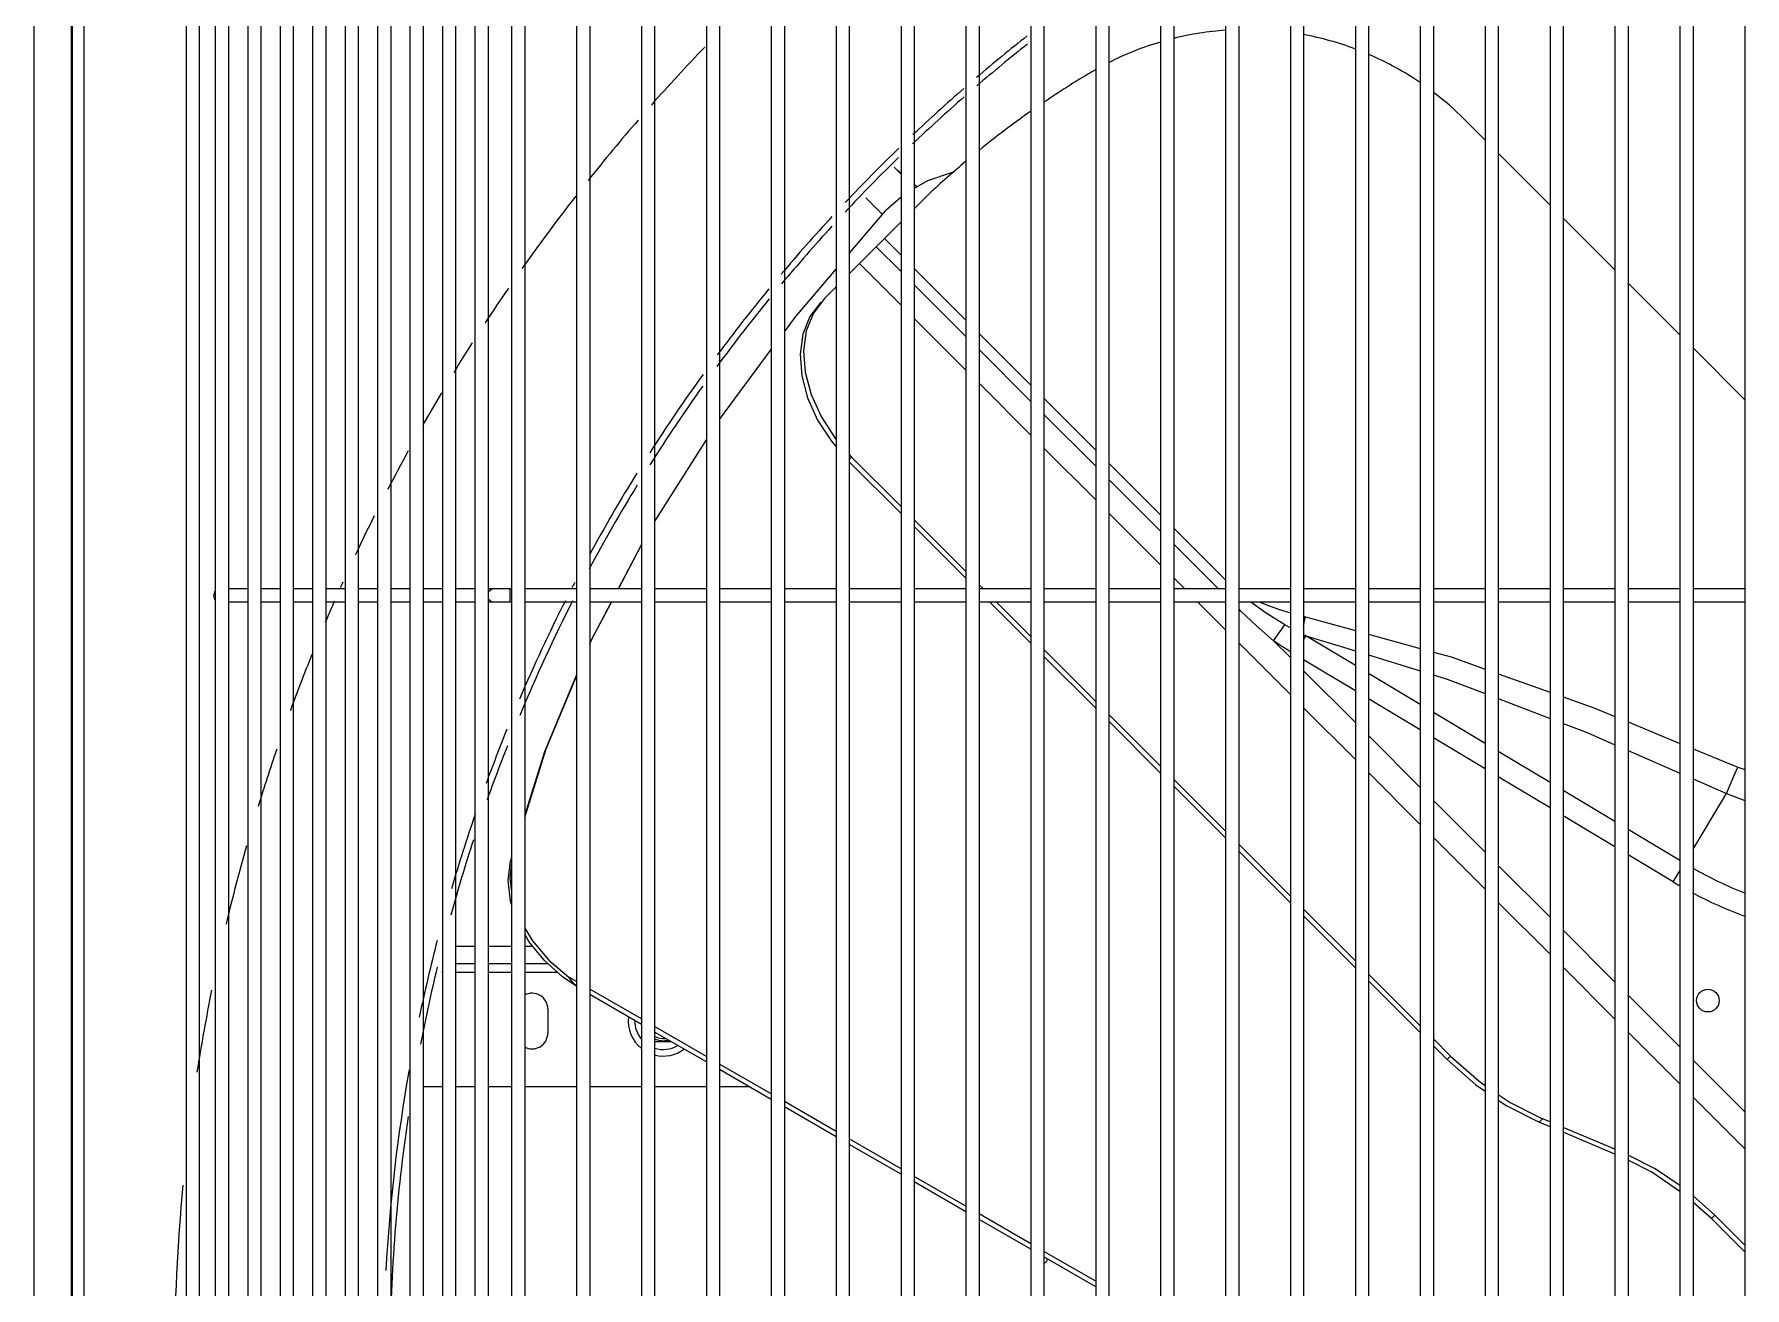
# Model space of a CAD drawing. Header units: metres. Extents: x -367 to 374, y -238 to 224.
# Drawn here: x 238.7818 to 239.1724, y 217.6601 to 217.9463 of the extents above; entities that cross this region are included whole.
import ezdxf
from ezdxf.enums import TextEntityAlignment as Align

# ---------------------------------------------------------------- set-up
doc = ezdxf.new("R2010")
doc.units = ezdxf.units.M
for name, color, linetype in [('ELE-ALIMENTADORES', 160, 'Continuous'), ('LA_BAU_BASES GERAIS_R00$0$ARQ-XREF-ATT', 8, 'Continuous'), ('LA_BAU_BASES GERAIS_R00$0$BASE', 253, 'Continuous'), ('LA_BAU_BASES GERAIS_R00$0$dutos', 31, 'Continuous')]:
    doc.layers.add(name, color=color, linetype=linetype)
doc.styles.add('LA_BAU_BASES GERAIS_R00$0$R60-125-RS', font='romans.shx', dxfattribs={"height": 0.19})
doc.styles.add('LA_BAU_BASES GERAIS_R00$0$R80-100-RS', font='romans.shx', dxfattribs={"height": 0.203})

# ---------------------------------------------------------------- blocks, each defined once
blk = doc.blocks.new('LA_BAU_BASES GERAIS_R00$0$A$C5BA41825')
at = {"layer": 'LA_BAU_BASES GERAIS_R00$0$dutos', "color": 251}
for p, q in [((-27.96822817459252, 38.10962436454304), (-27.96822817459252, 40.29452436454301)), ((-27.95944999999907, 38.10962436454304), (-27.95944999999907, 40.29452436454301)), ((-27.95689999999907, 40.29707436454305), (-27.95689999999907, 38.107074364543)), ((-27.85921130550925, 40.12119266126558), (-27.85921130550925, 39.27525855573538)), ((-27.85621130550925, 40.12119266126558), (-27.85621130550925, 39.27525855573538)), ((-27.84439130550925, 40.12119266126558), (-27.84439130550925, 39.27525855573538)), ((-27.84139130550925, 40.12119266126558), (-27.84139130550925, 39.27525855573538)), ((-27.82957130550925, 40.12119266126558), (-27.82957130550925, 39.27525855573538)), ((-27.82657130550925, 40.12119266126558), (-27.82657130550925, 39.27525855573538)), ((-27.81475130550925, 40.12119266126558), (-27.81475130550925, 39.27525855573538)), ((-27.81175130550925, 40.12119266126558), (-27.81175130550925, 39.27525855573538)), ((-27.79993130550925, 40.12119266126558), (-27.79993130550925, 39.27525855573538)), ((-27.79693130550925, 40.12119266126558), (-27.79693130550925, 39.27525855573538)), ((-27.78511130550925, 40.12119266126558), (-27.78511130550925, 39.27525855573538)), ((-27.78211130550925, 40.12119266126558), (-27.78211130550925, 39.27525855573538)), ((-27.77029130550925, 40.12119266126558), (-27.77029130550925, 39.27525855573538)), ((-27.76729130550925, 40.12119266126558), (-27.76729130550925, 39.27525855573538)), ((-27.75547130550925, 40.12119266126558), (-27.75547130550925, 39.27525855573538)), ((-27.75247130550925, 40.12119266126558), (-27.75247130550925, 39.27525855573538)), ((-27.74065130550925, 40.12119266126558), (-27.74065130550925, 39.27525855573538)), ((-27.73765130550925, 40.12119266126558), (-27.73765130550925, 39.27525855573538)), ((-27.72583130550925, 40.12119266126558), (-27.72583130550925, 39.27525855573538)), ((-27.72283130550925, 40.12119266126558), (-27.72283130550925, 39.27525855573538)), ((-27.71101130550925, 40.12119266126558), (-27.71101130550925, 39.27525855573538)), ((-27.70801130550925, 40.12119266126558), (-27.70801130550925, 39.27525855573538)), ((-27.69619130550925, 40.12119266126558), (-27.69619130550925, 39.27525855573538)), ((-27.69319130550925, 40.12119266126558), (-27.69319130550925, 39.27525855573538)), ((-27.68137130550925, 40.12119266126558), (-27.68137130550925, 39.27525855573538)), ((-27.67837130550925, 40.12119266126558), (-27.67837130550925, 39.27525855573538)), ((-27.66655130550925, 40.12119266126558), (-27.66655130550925, 39.27525855573538)), ((-27.66355130550925, 40.12119266126558), (-27.66355130550925, 39.27525855573538)), ((-27.65173130550925, 40.12119266126558), (-27.65173130550925, 39.27525855573538)), ((-27.64873130550925, 40.12119266126558), (-27.64873130550925, 39.27525855573538)), ((-27.63691130550925, 40.12119266126558), (-27.63691130550925, 39.27525855573538)), ((-27.63391130550925, 40.12119266126558), (-27.63391130550925, 39.27525855573538)), ((-27.62209130550925, 40.12119266126558), (-27.62209130550925, 39.27525855573538)), ((-27.61909130550925, 40.12119266126558), (-27.61909130550925, 39.27525855573538)), ((-27.60727130550925, 40.12119266126558), (-27.60727130550925, 39.27525855573538)), ((-27.60427130550925, 40.12119266126558), (-27.60427130550925, 39.27525855573538)), ((-27.59245130550925, 40.12119266126558), (-27.59245130550925, 39.27525855573538)), ((-27.58945130550925, 40.12119266126558), (-27.58945130550925, 39.27525855573538)), ((-27.57763130550925, 40.12119266126558), (-27.57763130550925, 39.27525855573538)), ((-27.93353130550961, 40.10296685413687), (-27.93353130550961, 39.29536887348809)), ((-27.93053130550961, 40.10296685413687), (-27.93053130550961, 39.29536887348809)), ((-27.92680649603725, 39.33915567005283), (-27.92680649603725, 40.05915567005286)), ((-27.92380649603725, 39.33915567005283), (-27.92380649603725, 40.05915567005286)), ((-27.91939649603725, 39.33915567005283), (-27.91939649603725, 40.05915567005286)), ((-27.91639649603725, 39.33915567005283), (-27.91639649603725, 40.05915567005286)), ((-27.91198649603725, 39.33915567005283), (-27.91198649603725, 40.05915567005286)), ((-27.90898649603725, 39.33915567005283), (-27.90898649603725, 40.05915567005286)), ((-27.90457649603725, 39.33915567005283), (-27.90457649603725, 40.05915567005286)), ((-27.90157649603725, 39.33915567005283), (-27.90157649603725, 40.05915567005286)), ((-27.89716649603725, 39.33915567005283), (-27.89716649603725, 40.05915567005286)), ((-27.89416649603725, 39.33915567005283), (-27.89416649603725, 40.05915567005286)), ((-27.88975649603725, 39.33915567005283), (-27.88975649603725, 40.05915567005286)), ((-27.88675649603725, 39.33915567005283), (-27.88675649603725, 40.05915567005286)), ((-27.88234649603725, 39.33915567005283), (-27.88234649603725, 40.05915567005286)), ((-27.87934649603725, 39.33915567005283), (-27.87934649603725, 40.05915567005286)), ((-27.87493649603725, 39.33915567005283), (-27.87493649603725, 40.05915567005286)), ((-27.87193649603725, 39.33915567005283), (-27.87193649603725, 40.05915567005286)), ((-27.86752649603725, 39.33915567005283), (-27.86752649603725, 40.05915567005286)), ((-27.86452649603725, 39.33915567005283), (-27.86452649603725, 40.05915567005286)), ((-27.95974289321834, 39.34032436454345), (-27.95974289321834, 40.02524436454303)), ((-27.63691130550925, 39.98215384003799), (-27.64169190768161, 39.98693444221146)), ((-27.62209130550925, 39.96733384003801), (-27.63391130550925, 39.97915384003795)), ((-27.77029130550925, 39.97437003520417), (-27.77187533264125, 39.97595406233609)), ((-27.77029130550925, 39.97451697501538), (-27.77117865114379, 39.97525738083982)), ((-27.76666827388089, 39.97149389853541), (-27.76729130550925, 39.97201375937391)), ((-27.76389609185725, 39.96985596959507), (-27.76729130550925, 39.96646075594299)), ((-27.78211130550925, 39.95622796876955), (-27.77373642018816, 39.96606409959327)), ((-27.77459608713325, 39.96520443264706), (-27.77833206089943, 39.96894040641325)), ((-27.77029130550925, 39.96913501686379), (-27.77373642018816, 39.96606409959327)), ((-27.77029130550925, 39.96346075594306), (-27.7740990709118, 39.95965299054046)), ((-27.60727130550925, 39.95251384003791), (-27.61909130550925, 39.96433384003797)), ((-27.7740990709118, 39.95965299054046), (-27.77979704329798, 39.95395501815437)), ((-27.77029130550925, 39.95584522392051), (-27.7740990709118, 39.95965299054046)), ((-27.77029130550925, 39.9521304842699), (-27.77595644068416, 39.95779562076814)), ((-27.78211130550925, 39.951640755943), (-27.77979704329798, 39.95395501815437)), ((-27.77029130550925, 39.94444928036557), (-27.77979704329798, 39.95395501815437)), ((-27.75547130550925, 39.94102521917944), (-27.76729130550925, 39.95284522296049)), ((-27.78779704329762, 39.94595501815354), (-27.78511130550925, 39.94864075594307)), ((-27.75547130550925, 39.93731048081065), (-27.76729130550925, 39.94913048356955)), ((-27.59245130550925, 39.93769384003792), (-27.60427130550925, 39.94951384003798)), ((-27.75547130550925, 39.92962928036559), (-27.76729130550925, 39.94144928036565)), ((-27.74065130550925, 39.92620521443939), (-27.75247130550925, 39.93802521822045)), ((-27.57763130550925, 39.92287384003794), (-27.58945130550925, 39.93469384003799)), ((-27.81175130550925, 39.91832271538738), (-27.79993130550925, 39.93430458396381)), ((-27.74065130550925, 39.9224904773514), (-27.75247130550925, 39.9343104801103)), ((-27.74065130550925, 39.9148092803656), (-27.75247130550925, 39.92662928036555)), ((-27.72583130550925, 39.91138520969832), (-27.73765130550925, 39.92320521347938)), ((-27.72583130550925, 39.90767047389215), (-27.73765130550925, 39.91949047665105)), ((-27.82657130550925, 39.89498782428598), (-27.81475130550925, 39.91372234943287)), ((-27.72583130550925, 39.89998928036562), (-27.73765130550925, 39.91180928036556)), ((-27.78211130550925, 39.9103482496696), (-27.78158383986271, 39.9097418147187)), ((-27.78211130550925, 39.90921434907102), (-27.78158383986271, 39.9097418147187)), ((-27.77029130550925, 39.89689928036557), (-27.78211130550925, 39.90871928036563)), ((-27.77029130550925, 39.89844928036518), (-27.78158383986271, 39.9097418147187)), ((-27.71101130550925, 39.89656520495828), (-27.72283130550925, 39.90838520873945)), ((-27.71101130550925, 39.89285047043177), (-27.72283130550925, 39.9046704731918)), ((-27.71101130550925, 39.88516928036563), (-27.72283130550925, 39.89698928036557)), ((-27.75547130550925, 39.8836292803652), (-27.76729130550925, 39.89544928036526)), ((-27.75547130550925, 39.88207928036559), (-27.76729130550925, 39.89389928036564)), ((-27.69619130550925, 39.88174520021721), (-27.70801130550925, 39.89356520399826)), ((-27.82957130550925, 39.88978331133865), (-27.83487898007507, 39.87965567005244)), ((-27.8348418549507, 39.87965567005244), (-27.82957130550925, 39.88971253745615)), ((-27.69781650820961, 39.87965567005244), (-27.70801130550925, 39.88985046973141)), ((-27.75149769519653, 39.87965567005244), (-27.75247130550925, 39.88062928036527)), ((-27.70549769519725, 39.87965567005244), (-27.70801130550925, 39.88216928036559)), ((-27.91939649603725, 39.87965567005244), (-27.92380649603725, 39.87965567005244)), ((-27.91939649603725, 39.87665567005251), (-27.92380649603725, 39.87665567005251)), ((-27.91198649603725, 39.87965567005244), (-27.91639649603725, 39.87965567005244)), ((-27.91198649603725, 39.87665567005251), (-27.91639649603725, 39.87665567005251)), ((-27.90457649603725, 39.87965567005244), (-27.90898649603725, 39.87965567005244)), ((-27.90457649603725, 39.87665567005251), (-27.90898649603725, 39.87665567005251)), ((-27.89716649603725, 39.87965567005244), (-27.90157649603725, 39.87965567005244)), ((-27.89716649603725, 39.87665567005251), (-27.90157649603725, 39.87665567005251)), ((-27.88975649603725, 39.87965567005244), (-27.89416649603725, 39.87965567005244)), ((-27.88975649603725, 39.87665567005251), (-27.89416649603725, 39.87665567005251)), ((-27.88234649603725, 39.87965567005244), (-27.88675649603725, 39.87965567005244)), ((-27.88234649603725, 39.87665567005251), (-27.88675649603725, 39.87665567005251)), ((-27.87493649603725, 39.87965567005244), (-27.87934649603725, 39.87965567005244)), ((-27.87493649603725, 39.87665567005251), (-27.87934649603725, 39.87665567005251)), ((-27.86752649603725, 39.87965567005244), (-27.87193649603725, 39.87965567005244)), ((-27.86752649603725, 39.87665567005251), (-27.87193649603725, 39.87665567005251)), ((-27.85921130550925, 39.87965567005244), (-27.86452649603725, 39.87965567005244)), ((-27.85921130550925, 39.87665567005251), (-27.86452649603725, 39.87665567005251)), ((-27.85953130550889, 39.87665567005251), (-27.85953130550889, 39.87965567005244)), ((-27.84439130550925, 39.87965567005244), (-27.85621130550925, 39.87965567005244)), ((-27.84439130550925, 39.87665567005251), (-27.85621130550925, 39.87665567005251)), ((-27.82957130550925, 39.87965567005244), (-27.84139130550925, 39.87965567005244)), ((-27.82957130550925, 39.87665567005251), (-27.84139130550925, 39.87665567005251)), ((-27.81475130550925, 39.87965567005244), (-27.82657130550925, 39.87965567005244)), ((-27.81475130550925, 39.87665567005251), (-27.82657130550925, 39.87665567005251)), ((-27.79993130550925, 39.87965567005244), (-27.81175130550925, 39.87965567005244)), ((-27.79993130550925, 39.87665567005251), (-27.81175130550925, 39.87665567005251)), ((-27.78511130550925, 39.87965567005244), (-27.79693130550925, 39.87965567005244)), ((-27.78511130550925, 39.87665567005251), (-27.79693130550925, 39.87665567005251)), ((-27.77029130550925, 39.87965567005244), (-27.78211130550925, 39.87965567005244)), ((-27.77029130550925, 39.87665567005251), (-27.78211130550925, 39.87665567005251)), ((-27.75547130550925, 39.87965567005244), (-27.76729130550925, 39.87965567005244)), ((-27.75547130550925, 39.87665567005251), (-27.76729130550925, 39.87665567005251)), ((-27.74065130550925, 39.87965567005244), (-27.75247130550925, 39.87965567005244)), ((-27.74065130550925, 39.87665567005251), (-27.75247130550925, 39.87665567005251)), ((-27.74065130550925, 39.8672592803656), (-27.75004769519725, 39.87665567005251)), ((-27.74065130550925, 39.86880928036521), (-27.74849769519653, 39.87665567005251)), ((-27.72583130550925, 39.87965567005244), (-27.73765130550925, 39.87965567005244)), ((-27.72583130550925, 39.87665567005251), (-27.73765130550925, 39.87665567005251)), ((-27.71101130550925, 39.87965567005244), (-27.72283130550925, 39.87965567005244)), ((-27.71101130550925, 39.87665567005251), (-27.72283130550925, 39.87665567005251)), ((-27.69619130550925, 39.87965567005244), (-27.70801130550925, 39.87965567005244)), ((-27.69619130550925, 39.87665567005251), (-27.70801130550925, 39.87665567005251)), ((-27.69619130550925, 39.87034928036564), (-27.70249769519725, 39.87665567005251)), ((-27.68137130550925, 39.87965567005244), (-27.69319130550925, 39.87965567005244)), ((-27.68137130550925, 39.87665567005251), (-27.69319130550925, 39.87665567005251)), ((-27.66655130550925, 39.87965567005244), (-27.67837130550925, 39.87965567005244)), ((-27.66655130550925, 39.87665567005251), (-27.67837130550925, 39.87665567005251)), ((-27.65173130550925, 39.87965567005244), (-27.66355130550925, 39.87965567005244)), ((-27.65173130550925, 39.87665567005251), (-27.66355130550925, 39.87665567005251)), ((-27.63691130550925, 39.87965567005244), (-27.64873130550925, 39.87965567005244)), ((-27.63691130550925, 39.87665567005251), (-27.64873130550925, 39.87665567005251)), ((-27.62209130550925, 39.87965567005244), (-27.63391130550925, 39.87965567005244)), ((-27.62209130550925, 39.87665567005251), (-27.63391130550925, 39.87665567005251)), ((-27.60727130550925, 39.87965567005244), (-27.61909130550925, 39.87965567005244)), ((-27.60727130550925, 39.87665567005251), (-27.61909130550925, 39.87665567005251)), ((-27.59245130550925, 39.87965567005244), (-27.60427130550925, 39.87965567005244)), ((-27.59245130550925, 39.87665567005251), (-27.60427130550925, 39.87665567005251)), ((-27.57763130550925, 39.87965567005244), (-27.58945130550925, 39.87965567005244)), ((-27.57763130550925, 39.87665567005251), (-27.58945130550925, 39.87665567005251)), ((-27.67837130550925, 39.87342887552234), (-27.67794959967434, 39.87332357959247)), ((-27.67794959967434, 39.87332357959247), (-27.66655130550925, 39.87016589956409)), ((-27.6852194616627, 39.86782743651872), (-27.68263568910162, 39.87147522368889)), ((-27.68137130550925, 39.87077140457723), (-27.68263568777289, 39.87147522556415)), ((-27.67783142190598, 39.86894215262339), (-27.67837130550925, 39.86920312631287)), ((-27.67837130550925, 39.86804363541864), (-27.67783142190488, 39.86894215262453)), ((-27.67783142194525, 39.86894215264851), (-27.66655130550925, 39.865492739611)), ((-27.66655130550925, 39.86216437490452), (-27.67783142194525, 39.86894215264851)), ((-27.66355130550925, 39.86933480677578), (-27.65173130550925, 39.8660603011881)), ((-27.72583130550925, 39.85398928036523), (-27.73765130550925, 39.86580928036528)), ((-27.68137130550925, 39.85552928036554), (-27.69319130550925, 39.8673492803656)), ((-27.68137130550925, 39.86397928036524), (-27.6852194616627, 39.86782743651872)), ((-27.66355130550925, 39.86457535199509), (-27.65173130550925, 39.86096084479254)), ((-27.72583130550925, 39.85243928036562), (-27.73765130550925, 39.86425928036556)), ((-27.66655130550925, 39.85637625235358), (-27.67837130550925, 39.86347842487032)), ((-27.66655130550925, 39.84915928036526), (-27.67837130550925, 39.8609792803652)), ((-27.65173130550925, 39.85325962053105), (-27.66355130550925, 39.86036179304779)), ((-27.63391130550925, 39.86026458602669), (-27.62209130550925, 39.8560496556812)), ((-27.65173130550925, 39.84747149797909), (-27.66355130550925, 39.85457367049582)), ((-27.63391130550925, 39.8546167982754), (-27.62209130550925, 39.85009515398019)), ((-27.71101130550925, 39.83916928036524), (-27.72283130550925, 39.85098928036518)), ((-27.71101130550925, 39.83761928036563), (-27.72283130550925, 39.84943928036557)), ((-27.66655130550925, 39.84070928036556), (-27.67837130550925, 39.85252928036562)), ((-27.63691130550925, 39.84435486615655), (-27.64873130550925, 39.85145703867317)), ((-27.60427130550925, 39.8492702598387), (-27.59245130550925, 39.84439522592231)), ((-27.65173130550925, 39.83433928036527), (-27.66355130550925, 39.84615928036521)), ((-27.63691130550925, 39.83856674360561), (-27.64873130550925, 39.84566891612235)), ((-27.62209130550925, 39.83545011178308), (-27.63391130550925, 39.84255228429981)), ((-27.60427130550925, 39.8427736748165), (-27.59245130550925, 39.83761466668193)), ((-27.58945130550925, 39.84315790766891), (-27.57923558942452, 39.83894454367578)), ((-27.65173130550925, 39.82588928036557), (-27.66355130550925, 39.83770928036563)), ((-27.57923558942452, 39.83894454367578), (-27.57763130550925, 39.83840138372557)), ((-27.69619130550925, 39.82434928036525), (-27.70801130550925, 39.8361692803652)), ((-27.69619130550925, 39.82279928036564), (-27.70801130550925, 39.83461928036559)), ((-27.62209130550925, 39.829661989231), (-27.63391130550925, 39.83676416174774)), ((-27.60727130550925, 39.82654535740846), (-27.61909130550925, 39.8336475299252)), ((-27.58945130550925, 39.83630527375465), (-27.5818135809158, 39.83297167956596)), ((-27.63691130550925, 39.81951928036517), (-27.64873130550925, 39.83133928036523)), ((-27.58945130550925, 39.82026037123364), (-27.5818135809158, 39.83297167956596)), ((-27.5818135809158, 39.83297167956596), (-27.57763130550925, 39.83136607855909)), ((-27.60727130550925, 39.82075723485764), (-27.61909130550925, 39.82785940737426)), ((-27.63691130550925, 39.81106928036559), (-27.64873130550925, 39.82288928036564)), ((-27.59245130550925, 39.81764060303499), (-27.60427130550925, 39.82474277555173)), ((-27.85923969731179, 39.81832001566852), (-27.85947688673834, 39.81755725526341)), ((-27.85921130550925, 39.81801725544597), (-27.85947688673834, 39.81755725526341)), ((-27.68137130550925, 39.80952928036527), (-27.69319130550925, 39.82134928036521)), ((-27.68137130550925, 39.80797928036554), (-27.69319130550925, 39.8197992803656)), ((-27.59395896161507, 39.81275837166379), (-27.60427130550925, 39.81895465299976)), ((-27.62209130550925, 39.80469928036518), (-27.63391130550925, 39.81651928036524)), ((-27.59395896161507, 39.81275837166379), (-27.59245130550925, 39.81526753278706)), ((-27.66655130550925, 39.79470928036528), (-27.67837130550925, 39.80652928036523)), ((-27.62209130550925, 39.7962492803656), (-27.63391130550925, 39.80806928036554)), ((-27.66655130550925, 39.79315928036556), (-27.67837130550925, 39.80497928036561)), ((-27.86752649603725, 39.798034099603), (-27.87193649603725, 39.798034099603)), ((-27.85921130550925, 39.798034099603), (-27.86452649603725, 39.798034099603)), ((-27.85436169366707, 39.798034099603), (-27.85621130550925, 39.798034099603)), ((-27.60727130550925, 39.7898792803652), (-27.61909130550925, 39.80169928036526)), ((-27.86752649603725, 39.79403409960264), (-27.87193649603725, 39.79403409960264)), ((-27.85921130550925, 39.79403409960264), (-27.86452649603725, 39.79403409960264)), ((-27.85085541464452, 39.79403409960264), (-27.85621130550925, 39.79403409960264)), ((-27.87493649603725, 39.79203409960303), (-27.87517439333616, 39.79203409960303)), ((-27.86752649603725, 39.79203409960303), (-27.87193649603725, 39.79203409960303)), ((-27.85921130550925, 39.79203409960303), (-27.86452649603725, 39.79203409960303)), ((-27.84863823050452, 39.79203409960303), (-27.85621130550925, 39.79203409960303)), ((-27.84439130550925, 39.79000327124015), (-27.84617663463543, 39.79103403149179)), ((-27.65173130550925, 39.77988928036518), (-27.66355130550925, 39.79170928036524)), ((-27.65173130550925, 39.77833928036557), (-27.66355130550925, 39.79015928036563)), ((-27.60727130550925, 39.78142928036561), (-27.61909130550925, 39.79324928036556)), ((-27.82957130550925, 39.7814469402507), (-27.84139130550925, 39.78827122043288)), ((-27.82957130550925, 39.78019921211614), (-27.84139130550925, 39.78702349229832)), ((-27.59245130550925, 39.77505928036521), (-27.60427130550925, 39.78687928036527)), ((-27.85094856544743, 39.78378409960305), (-27.85094856544743, 39.77818409960344)), ((-27.81475130550925, 39.77289060926125), (-27.82657130550925, 39.77971488944343)), ((-27.81475130550925, 39.7716428811267), (-27.82657130550925, 39.77846716130887)), ((-27.59245130550925, 39.76660928036563), (-27.60427130550925, 39.77842928036557)), ((-27.82270352917907, 39.77623409960336), (-27.82657130550925, 39.77623409960336)), ((-27.64482153056888, 39.77297950542481), (-27.64873130550925, 39.77688928036525)), ((-27.64559653056925, 39.77220450542563), (-27.64873130550925, 39.77533928036564)), ((-27.79993130550925, 39.7643342782718), (-27.81175130550925, 39.77115855845398)), ((-27.64559653056925, 39.77220450542563), (-27.64482153056888, 39.77297950542481)), ((-27.57763130550925, 39.76023928036523), (-27.58945130550925, 39.77205928036528)), ((-27.79993130550925, 39.76308655013725), (-27.81175130550925, 39.76991083031942)), ((-27.87493649603725, 39.76598409960263), (-27.87934649603725, 39.76598409960263)), ((-27.86752649603725, 39.76598409960263), (-27.87193649603725, 39.76598409960263)), ((-27.85921130550925, 39.76598409960263), (-27.86452649603725, 39.76598409960263)), ((-27.84439130550925, 39.76598409960263), (-27.85621130550925, 39.76598409960263)), ((-27.82957130550925, 39.76598409960263), (-27.84139130550925, 39.76598409960263)), ((-27.81475130550925, 39.76598409960263), (-27.82657130550925, 39.76598409960263)), ((-27.80495000840125, 39.76598409960263), (-27.81175130550925, 39.76598409960263)), ((-27.57763130550925, 39.75178928036564), (-27.58945130550925, 39.76360928036559)), ((-27.78511130550925, 39.75577794728235), (-27.79693130550925, 39.76260222746453)), ((-27.78511130550925, 39.7545302191478), (-27.79693130550925, 39.76135449932997)), ((-27.62379449613434, 39.7586512008005), (-27.62456949613361, 39.75787620080121)), ((-27.62209130550925, 39.75683485493289), (-27.62456949613361, 39.75787620080121)), ((-27.62209130550925, 39.7579355131129), (-27.62379449613434, 39.7586512008005)), ((-27.60727130550925, 39.75170808830774), (-27.61909130550925, 39.75667490080411)), ((-27.60727130550925, 39.75060743012773), (-27.61909130550925, 39.75557424262411)), ((-27.77029130550925, 39.7472216162929), (-27.78211130550925, 39.75404589647508)), ((-27.77029130550925, 39.74597388815835), (-27.78211130550925, 39.75279816834052)), ((-27.75547130550925, 39.73866528530345), (-27.76729130550925, 39.74548956548563)), ((-27.75547130550925, 39.7374175571689), (-27.76729130550925, 39.74424183735107)), ((-27.58448078455798, 39.73663875941395), (-27.58945130550925, 39.74103011862815)), ((-27.58525578455725, 39.73586375941363), (-27.58945130550925, 39.73957042110374)), ((-27.74065130550925, 39.73010895431401), (-27.75247130550925, 39.73693323449618)), ((-27.74065130550925, 39.72886122617945), (-27.75247130550925, 39.73568550636162)), ((-27.58448078455798, 39.73663875941395), (-27.58525578455725, 39.73586375941363)), ((-27.57763130550925, 39.72823928036564), (-27.58525578455725, 39.73586375941363)), ((-27.57763130550925, 39.72978928036525), (-27.58448078455798, 39.73663875941395)), ((-27.72583130550925, 39.72155262332444), (-27.73765130550925, 39.72837690350673)), ((-27.72583130550925, 39.72030489519), (-27.73765130550925, 39.72712917537217))]:
    blk.add_line(p, q, dxfattribs=at)
for points in [[(-27.75825006987652, 39.97477034739654), (-27.75861173794852, 39.97472716038487), (-27.76425262429034, 39.9728780534449), (-27.76729130550925, 39.97113690458673)], [(-27.79693130550925, 39.93836089578485), (-27.79433432486016, 39.94187228355327), (-27.78511130550925, 39.95270453037756)], [(-27.78857204329798, 39.94518001815436), (-27.79109079237216, 39.94184605756845), (-27.79269753582052, 39.93782500770601), (-27.79333052739434, 39.933271395259), (-27.79296544158052, 39.92836021300081), (-27.79161630842234, 39.92328019490992), (-27.7893349743518, 39.91822656323291), (-27.78620910975761, 39.91339352620196), (-27.78511130550925, 39.91213136463762)], [(-27.78779704329762, 39.94595501815354), (-27.79031579237289, 39.94262105756775), (-27.79192253582125, 39.93860000770633), (-27.79255552739398, 39.93404639525943), (-27.79219044158016, 39.92913521300011), (-27.79084130842307, 39.92405519490922), (-27.78855997435252, 39.91900156323322), (-27.78543410975725, 39.91416852620125), (-27.78511130550925, 39.91379739344666)], [(-27.92722745793215, 39.87815567005248), (-27.92697936373034, 39.87903734793099), (-27.92680649603725, 39.87918237338886)], [(-27.92680649603725, 39.87712896671724), (-27.92697936373034, 39.87727399217397), (-27.92722745793215, 39.87815567005248)], [(-27.86452649603725, 39.87886984900308), (-27.86447936372998, 39.87903734793099), (-27.86382984467725, 39.87958225482703), (-27.86342841982634, 39.87965567005244)], [(-27.86342841982634, 39.87665567005251), (-27.86382984467725, 39.87672908527793), (-27.86447936372998, 39.87727399217397), (-27.86452649603725, 39.87744149110301)], [(-27.84139130550925, 39.86694225089502), (-27.84094578975871, 39.86800859915832), (-27.83641407895362, 39.87665567005251)], [(-27.83645121424634, 39.87665567005251), (-27.84134841853253, 39.867311252322), (-27.84139130550925, 39.86720860874777)], [(-27.68263568910162, 39.87147522368889), (-27.68691726005834, 39.87414099522812), (-27.69042313979943, 39.87665567005251)], [(-27.68832367723797, 39.87665567005251), (-27.68660814288816, 39.8759358963332), (-27.68387861885071, 39.87495632980301), (-27.68137130550925, 39.87419790845399)], [(-27.6852194616627, 39.86782743651872), (-27.68919044025761, 39.87132333998773), (-27.69269023281107, 39.87458933327503), (-27.69319130550925, 39.87508069894193)], [(-27.67837130550925, 39.87113971476379), (-27.67821836953034, 39.87196830859466), (-27.6779495991027, 39.87332358016522)], [(-27.68137130550925, 39.86528989478018), (-27.68316000336816, 39.86642276426778), (-27.6852194616627, 39.86782743651872)], [(-27.64873130550925, 39.8652292083998), (-27.64470819655034, 39.86411468278527), (-27.63691130550925, 39.86133436530156)], [(-27.84439130550925, 39.860028556663), (-27.85173659424598, 39.84244870476164), (-27.85621130550925, 39.82805880288925)], [(-27.85621130550925, 39.82745360728518), (-27.85133146113652, 39.84315034751285), (-27.84439130550925, 39.85976170837466)], [(-27.64873130550925, 39.86004345717652), (-27.64557008516998, 39.85907676904742), (-27.63691130550925, 39.85576442372997)], [(-27.61909130550925, 39.85497987640633), (-27.61187980866161, 39.85240830644773), (-27.60727130550925, 39.85050757809211)], [(-27.61909130550925, 39.84894752852449), (-27.61362888435107, 39.84685792400126), (-27.60727130550925, 39.84408306774378)], [(-27.58181357908416, 39.83297168261504), (-27.58100791606307, 39.83488345524268), (-27.58014474239071, 39.83688331443102), (-27.57923558935034, 39.83894454374888)], [(-27.85921130550925, 39.80760784354629), (-27.85947790319506, 39.80838098364052), (-27.86003241819543, 39.81310317015107), (-27.85947688673834, 39.81755725526341)], [(-27.85921130550925, 39.81707109131401), (-27.85962162732162, 39.81366193242161), (-27.85921130550925, 39.81048204543106)], [(-27.85621130550925, 39.80222658506671), (-27.85445497778888, 39.79929011271327), (-27.8507043044067, 39.79490858112263), (-27.84617663463543, 39.79103403149179)], [(-27.84439130550925, 39.78891385276631), (-27.84749116715834, 39.79099939677872), (-27.85176773129179, 39.79485705032778), (-27.85527545371252, 39.79915326028083), (-27.85621130550925, 39.80079199588408)], [(-27.84439130550925, 39.78903562409937), (-27.8451350128118, 39.78973031644637), (-27.84617663463543, 39.79103403149179)], [(-27.64559653056925, 39.77220450542563), (-27.6390773341958, 39.76644492140122), (-27.63691130550925, 39.76496893966305)], [(-27.64482153056888, 39.77297950542481), (-27.63830233419652, 39.76721992140153), (-27.63691130550925, 39.76627204247836)], [(-27.63391130550925, 39.76422777351536), (-27.63122160795653, 39.76239495177322), (-27.62379449613434, 39.7586512008005)], [(-27.63391130550925, 39.76292467070016), (-27.63199660795689, 39.7616199517729), (-27.62456949613361, 39.75787620080121)], [(-27.59245130550925, 39.74338730936779), (-27.59808070717034, 39.74722331306555), (-27.60427130550925, 39.75034378022781)], [(-27.59245130550925, 39.74208420655248), (-27.59885570717071, 39.74644831306523), (-27.60427130550925, 39.74917812945102)]]:
    blk.add_lwpolyline(points, dxfattribs=at)
blk.add_circle((-27.58606742594016, 39.78564596354454), 0.002599999999636362, dxfattribs=at)
for centre, radius, start, end in [((-27.50203099999907, 39.70257436454335), 0.3864947102519999, 128.2792010861463, 130.5019865456317), ((-27.69118938236561, 39.93743696752847), 0.07000000000036362, 94.10544101630786, 103.9063866578977), ((-27.69118938236561, 39.93743696752847), 0.07000000000036362, 69.36849174855405, 79.43921227738824), ((-27.50203099999907, 39.70257436454335), 0.4341807889319999, 136.1457511107472, 138.5180555493089), ((-27.50203099999907, 39.70257436454335), 0.3850000000003635, 128.4534226396633, 130.684823706901), ((-27.69118938236561, 39.93743696752847), 0.07000000000036362, 106.487816963812, 116.9481112040135), ((-27.69118938236561, 39.93743696752847), 0.07000000000036362, 55.60670731964711, 66.68294957821226), ((-27.61737261611179, 39.81329381460489), 0.2144314280116363, 120.7361418911031, 124.1338963232411), ((-27.69118938236561, 39.93743696752847), 0.07000000000036362, 119.6957687331911, 120.7361418911031), ((-27.50203099999907, 39.70257436454335), 0.3864947102519999, 131.0661223711163, 133.3973013606809), ((-27.50203099999907, 39.70257436454335), 0.3850000000003635, 131.2511479582164, 133.6229747387397), ((-27.69118938236561, 39.93743696752847), 0.07000000000036362, 45.00000000021461, 52.61689798434671), ((-27.50203099999907, 39.70257436454335), 0.4341807889319999, 139.1189088078921, 141.4832182748359), ((-27.61737261611179, 39.81329381460489), 0.2144314280116363, 125.0992047917638, 129.0547900143959), ((-27.50203099999907, 39.70257436454335), 0.3850000000003635, 134.2828963076709, 136.8826803565998), ((-27.50203099999907, 39.70257436454335), 0.3864947102519999, 134.0546885766629, 136.6444479240934), ((-27.61737261611179, 39.81329381460489), 0.2144314280116363, 130.1159438133721, 133.1029659522888), ((-27.50203099999907, 39.70257436454335), 0.4341807889319999, 142.0828457069213, 144.8074965168845), ((-27.50203099999907, 39.70257436454335), 0.3864947102519999, 137.3017190698173, 139.8916080679687), ((-27.50203099999907, 39.70257436454335), 0.3850000000003635, 137.5425065210501, 140.1425084944499), ((-27.50203099999907, 39.70257436454335), 0.4341807889319999, 145.5217081182709, 146.7875267165072), ((-27.50203099999907, 39.70257436454335), 0.3864947102519999, 140.5490610882829, 143.3864186506927), ((-27.50203099999907, 39.70257436454335), 0.3850000000003635, 140.8025406847057, 143.7126398569019), ((-27.50203099999907, 39.70257436454335), 0.4341807889319999, 147.5018369076656, 148.5511189357954), ((-27.50203099999907, 39.70257436454335), 0.3864947102519999, 144.2003454210044, 147.4079394632842), ((-27.50203099999907, 39.70257436454335), 0.4341807889319999, 149.2640894839314, 150.3867864461832), ((-27.50203099999907, 39.70257436454335), 0.3850000000003635, 144.529769385582, 147.7498888214068), ((-27.50203099999907, 39.70257436454335), 0.4341807889319999, 151.2815871589011, 152.5990149621816), ((-27.50203099999907, 39.70257436454335), 0.3864947102519999, 148.2221120319734, 151.4294851943876), ((-27.50203099999907, 39.70257436454335), 0.3850000000003635, 148.5672152784357, 151.8617121282109), ((-27.50203099999907, 39.70257436454335), 0.4341807889319999, 153.4960116313817, 154.8147117388983), ((-27.50203099999907, 39.70257436454335), 0.4341807889319999, 155.711240044417, 155.8931808419792), ((-27.50203099999907, 39.70257436454335), 0.3864947102519999, 152.4834994664559, 152.6925597414314), ((-27.50203099999907, 39.70257436454335), 0.4341807889319999, 156.3347717083686, 157.0272944888218), ((-27.50203099999907, 39.70257436454335), 0.3864947102519999, 153.1788256707338, 156.8513292707948), ((-27.50203099999907, 39.70257436454335), 0.3850000000003635, 153.0692793049651, 157.3593921056099), ((-27.50203099999907, 39.70257436454335), 0.4341807889319999, 158.0801453755812, 159.8905240671739), ((-27.50203099999907, 39.70257436454335), 0.3864947102519999, 157.9597651796395, 159.9234316602906), ((-27.50203099999907, 39.70257436454335), 0.4341807889319999, 161.1238579329983, 162.9367497918022), ((-27.50203099999907, 39.70257436454335), 0.3850000000003635, 158.4720984317971, 160.4433225433272), ((-27.50203099999907, 39.70257436454335), 0.3864947102519999, 161.0316505356367, 163.6832612999529), ((-27.50203099999907, 39.70257436454335), 0.3850000000003635, 161.875007392319, 164.551365351106), ((-27.50203099999907, 39.70257436454335), 0.4341807889319999, 164.1682995526978, 166.6172823115089), ((-27.54366258653398, 39.89646559674702), 0.0926942589872727, 240.3472999701249, 248.4642752818607), ((-27.54366258653398, 39.89646559674702), 0.0976556499294545, 239.0000000014226, 239.9924284205153), ((-27.54366258653398, 39.89646559674702), 0.0976556499294545, 241.9666230829676, 249.5891662148172), ((-27.50203099999907, 39.70257436454335), 0.3864947102519999, 165.4966763267307, 168.1624648090366), ((-27.50203099999907, 39.70257436454335), 0.3850000000003635, 166.3717850995127, 169.0481081659241), ((-27.50203099999907, 39.70257436454335), 0.4341807889319999, 168.6452909326553, 171.1631621383115), ((-27.8544985654467, 39.78378409960305), 0.003550000000363635, 0, 119.3720481752787), ((-27.82459800993544, 39.78098409960273), 0.00799999999963636, 173.3678720288534, 231.4347661335657), ((-27.82459800993544, 39.78098409960273), 0.006499999999636361, 179.1767291938978, 219.8752046172236), ((-27.8544985654467, 39.77818409960344), 0.003550000000363635, 240.6668442156869, 0), ((-27.82459800993544, 39.78098409960273), 0.00799999999963636, 255.686182997933, 306.6321279695541), ((-27.82459619032634, 39.78098094794564), 0.004488466777090907, 243.8667825860638, 284.9772145125361), ((-27.82459800993544, 39.78098409960273), 0.004000000000363635, 240.4207126017019, 277.4491818183425), ((-27.82459800993544, 39.78098409960273), 0.006499999999636361, 252.3192866070492, 300.7513922201779), ((-27.50203099999907, 39.70257436454335), 0.3864947102519999, 169.9763560308409, 176.820391693556), ((-27.50203099999907, 39.70257436454335), 0.3850000000003635, 171.5502265737585, 179.5046949095205), ((-27.50203099999907, 39.70257436454335), 0.4341807889319999, 174.5927680945387, 179.9557383340907), ((-27.73854800993616, 39.72748409960343), 0.001999999999636363, 297.9771349531665, 334.1834071961277)]:
    blk.add_arc(centre, radius, start, end, dxfattribs=at)
blk = doc.blocks.new('LA_BAU_BASES GERAIS_R00')
at = {"layer": 'LA_BAU_BASES GERAIS_R00$0$ARQ-XREF-ATT'}
blk.add_blockref('LA_BAU_BASES GERAIS_R00$0$A$C5BA41825', (266.75, 177.9399999999999), dxfattribs=at)
at = {"layer": 'LA_BAU_BASES GERAIS_R00$0$BASE', "style": 'LA_BAU_BASES GERAIS_R00$0$R60-125-RS'}
for p in [(242.7815727361595, 218.919159373358), (358.6365727361596, 192.964159373358)]:
    blk.add_attdef('S', text='', height=0.19, rotation=90, dxfattribs=at).set_placement(p, align=Align.MIDDLE_CENTER)
at = {"layer": 'LA_BAU_BASES GERAIS_R00$0$BASE', "style": 'LA_BAU_BASES GERAIS_R00$0$R80-100-RS'}
blk.add_attdef('ACESSO', text='', height=0.203, dxfattribs=at).set_placement((365.922255870473, 191.9868442639211), align=Align.TOP_CENTER)
at = {"layer": 'LA_BAU_BASES GERAIS_R00$0$BASE', "style": 'LA_BAU_BASES GERAIS_R00$0$R60-125-RS'}
blk.add_attdef('S', text='', height=0.19, dxfattribs=at).set_placement((266.114159373358, 180.9134272638404), align=Align.MIDDLE_CENTER)

msp = doc.modelspace()

# ---------------------------------------------------------------- block references
at = {"layer": 'ELE-ALIMENTADORES', "color": 2}
msp.add_blockref('LA_BAU_BASES GERAIS_R00', (0, 0), dxfattribs=at)

doc.saveas('drawing.dxf')
